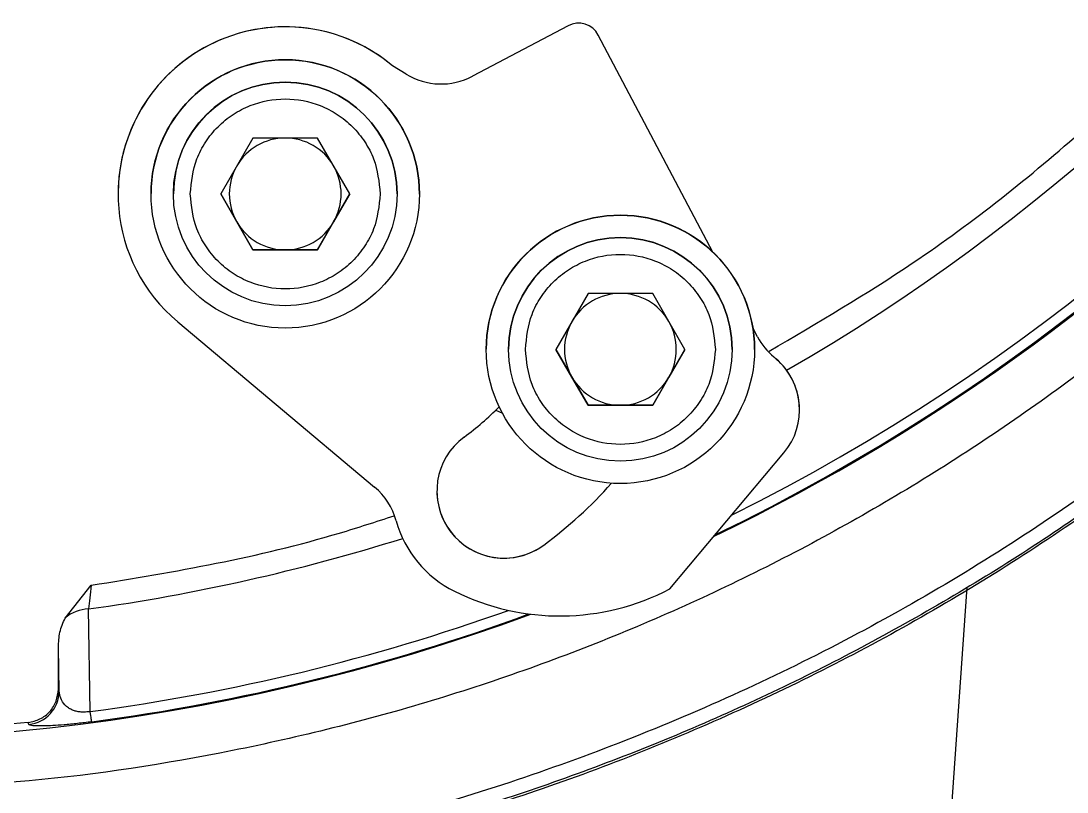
# Model space of a CAD drawing. Header units: millimetres. Extents: x 2085 to 4229, y 754 to 2271.
# Drawn here: x 2739.3 to 2786.09, y 1942.89 to 1977.38 of the extents above; entities that cross this region are included whole.
import ezdxf

# ---------------------------------------------------------------- set-up
doc = ezdxf.new("R2010")
doc.units = ezdxf.units.MM

msp = doc.modelspace()

# ---------------------------------------------------------------- linework, layer by layer
at = {"color": 7, "linetype": 'Continuous', "lineweight": 25}
for p, q in [((2763.774, 1977.169), (2759.494, 1974.91)), ((2763.774, 1977.169), (2759.494, 1974.91)), ((2763.774, 1977.169), (2763.774, 1977.169)), ((2770.253, 1967.036), (2765.125, 1976.752)), ((2765.125, 1976.752), (2765.125, 1976.752)), ((2770.253, 1967.036), (2765.125, 1976.752)), ((2756.529, 1975.004), (2755.928, 1975.371)), ((2755.928, 1975.371), (2755.928, 1975.371)), ((2756.529, 1975.004), (2755.928, 1975.371)), ((2756.529, 1975.004), (2756.529, 1975.004)), ((2759.494, 1974.91), (2759.494, 1974.91)), ((2749.681, 1972.146), (2748.237, 1969.646)), ((2752.567, 1972.146), (2749.681, 1972.146)), ((2754.011, 1969.646), (2752.567, 1972.146)), ((2743.65, 1969.654), (2743.65, 1969.654)), ((2745.124, 1969.652), (2745.124, 1969.652)), ((2746.124, 1969.651), (2746.124, 1969.651)), ((2748.237, 1969.646), (2749.681, 1967.146)), ((2748.959, 1968.396), (2748.237, 1969.646)), ((2752.567, 1967.146), (2754.011, 1969.646)), ((2754.011, 1969.646), (2753.289, 1968.396)), ((2756.124, 1969.641), (2756.124, 1969.641)), ((2757.124, 1969.64), (2757.124, 1969.64)), ((2749.681, 1967.146), (2748.959, 1968.396)), ((2753.289, 1968.396), (2752.567, 1967.146)), ((2749.681, 1967.146), (2752.567, 1967.146)), ((2749.681, 1967.146), (2749.681, 1967.146)), ((2751.124, 1967.146), (2749.681, 1967.146)), ((2752.567, 1967.146), (2751.124, 1967.146)), ((2752.567, 1967.146), (2752.567, 1967.146)), ((2764.669, 1965.194), (2763.226, 1962.694)), ((2767.556, 1965.194), (2764.669, 1965.194)), ((2768.999, 1962.694), (2767.556, 1965.194)), ((2746.32, 1963.921), (2755.122, 1956.535)), ((2772.249, 1963.254), (2772.034, 1963.662)), ((2772.249, 1963.254), (2772.034, 1963.662)), ((2772.249, 1963.254), (2772.249, 1963.254)), ((2760.112, 1962.7), (2760.112, 1962.7)), ((2761.112, 1962.699), (2761.112, 1962.699)), ((2763.226, 1962.694), (2764.669, 1960.194)), ((2763.947, 1961.444), (2763.226, 1962.694)), ((2767.556, 1960.194), (2768.999, 1962.694)), ((2768.999, 1962.694), (2768.277, 1961.444)), ((2771.112, 1962.689), (2771.112, 1962.689)), ((2772.112, 1962.688), (2772.112, 1962.688)), ((2773.052, 1962.291), (2772.974, 1962.356)), ((2772.974, 1962.356), (2772.974, 1962.356)), ((2773.052, 1962.291), (2772.974, 1962.356)), ((2773.052, 1962.291), (2773.052, 1962.291)), ((2764.669, 1960.194), (2763.947, 1961.444)), ((2768.277, 1961.444), (2767.556, 1960.194)), ((2760.54, 1959.972), (2760.838, 1959.834)), ((2764.669, 1960.194), (2767.556, 1960.194)), ((2764.669, 1960.194), (2764.669, 1960.194)), ((2766.112, 1960.194), (2764.669, 1960.194)), ((2767.556, 1960.194), (2766.112, 1960.194)), ((2767.556, 1960.194), (2767.556, 1960.194)), ((2774.124, 1959.989), (2774.124, 1959.989)), ((2768.322, 1951.986), (2773.422, 1958.064)), ((2762.686, 1953.943), (2762.686, 1953.943)), ((2741.279, 1950.68), (2742.453, 1952.146)), ((2780.515, 1936.378), (2781.616, 1952.057)), ((2742.407, 1946.499), (2742.326, 1951.085)), ((2741.011, 1947.408), (2740.979, 1949.373)), ((2740.979, 1947.502), (2740.979, 1949.373)), ((2739.63, 1946.009), (2737.187, 1945.796)), ((2739.662, 1945.918), (2739.63, 1946.009))]:
    msp.add_line(p, q, dxfattribs=at)
at = {"color": 7, "linetype": 'Continuous', "lineweight": 25, "flags": 128}
for points in [[(2741.011, 1947.408), (2740.993, 1947.461), (2740.979, 1947.502)], [(2742.468, 1946.037), (2742.467, 1946.051), (2742.463, 1946.078), (2742.458, 1946.119), (2742.451, 1946.172), (2742.442, 1946.237), (2742.432, 1946.313), (2742.42, 1946.401), (2742.407, 1946.499)]]:
    msp.add_lwpolyline(points, dxfattribs=at)
at = {"color": 7, "linetype": 'Continuous', "lineweight": 25}
for centre, radius in [((2751.124, 1969.646), 6), ((2751.124, 1969.646), 5), ((2766.112, 1962.694), 6), ((2766.112, 1962.694), 5)]:
    msp.add_circle(centre, radius, dxfattribs=at)
for centre, radius, start, end in [((2730.479, 2036.689), 91.48, 295.79271, 180), ((2730.479, 2036.689), 91.48, 180, 290.22656), ((2730.479, 2036.689), 91.441, 295.84596, 351.20762), ((2730.479, 2036.689), 90.976, 296.50811, 351.20762), ((2730.479, 2036.689), 86.42, 299.88973, 350.7957), ((2751.124, 1969.646), 7.474, 50, 230), ((2751.124, 1969.646), 7.474, 50, 179.9388), ((2764.241, 1976.285), 1, 27.8252, 117.8252), ((2764.241, 1976.285), 1, 27.8252, 117.8252), ((2751.124, 1969.646), 6, 359.9388, 179.8775), ((2758.094, 1977.563), 3, 238.5537, 297.8252), ((2758.094, 1977.563), 3, 238.5537, 297.8252), ((2751.124, 1969.646), 5, 359.9997, 179.9388), ((2751.124, 1969.646), 2.5, 89.9997, 149.9997), ((2751.124, 1969.646), 2.5, 29.9997, 89.9997), ((2751.124, 1969.646), 2.5, 149.9997, 209.9997), ((2751.124, 1969.646), 2.5, 329.9997, 29.9997), ((2766.112, 1962.694), 6, 359.9388, 179.8775), ((2751.124, 1969.646), 2.5, 209.9997, 269.9997), ((2751.124, 1969.646), 2.5, 269.9997, 329.9997), ((2766.112, 1962.694), 5, 359.9997, 179.9388), ((2766.112, 1962.694), 2.5, 89.9997, 149.9997), ((2766.112, 1962.694), 2.5, 29.9997, 89.9997), ((2766.112, 1962.694), 2.5, 149.9997, 209.9997), ((2766.112, 1962.694), 2.5, 329.9997, 29.9997), ((2774.902, 1964.654), 3, 207.8252, 230), ((2774.902, 1964.654), 3, 207.8252, 230), ((2771.124, 1959.992), 3, 320, 50), ((2771.124, 1959.992), 3, 359.9388, 50), ((2766.112, 1962.694), 2.5, 209.9997, 269.9997), ((2766.112, 1962.694), 2.5, 269.9997, 329.9997), ((2751.124, 1969.646), 13.5, 306.3628, 315.1303), ((2760.907, 1956.359), 3, 126.3628, 306.3628), ((2753.193, 1954.237), 3, 15.3829, 50), ((2751.124, 1969.646), 19.5, 306.3628, 318.4311), ((2751.124, 1969.646), 19.5, 306.3628, 318.431), ((2760.907, 1956.359), 3, 179.9388, 306.3628), ((2760.907, 1956.359), 5, 195.3829, 243.7074), ((2730.479, 2036.689), 86.42, 277.87924, 287.43853), ((2763.4, 1961.355), 10.583, 243.5885, 297.7159), ((2742.409, 1949.316), 1.772, 92.7061, 129.6354), ((2730.479, 2036.689), 90.976, 277.53416, 289.67251), ((2730.479, 2036.689), 91.441, 277.53416, 290.18053), ((2739.511, 1947.411), 1.5, 275.7884, 359.9113)]:
    msp.add_arc(centre, radius, start, end, dxfattribs=at)
for points in [[(2824.219, 2036.69), (2824.132, 2033.622), (2823.958, 2027.487), (2822.555, 2018.373), (2820.33, 2009.435), (2817.222, 2000.759), (2813.284, 1992.43), (2808.547, 1984.527), (2803.058, 1977.126), (2796.87, 1970.299), (2790.043, 1964.111), (2782.642, 1958.622), (2774.739, 1953.885), (2766.41, 1949.946), (2757.734, 1946.839), (2748.796, 1944.614), (2739.682, 1943.21), (2733.547, 1943.036), (2730.479, 1942.949)], [(2828.153, 2025.9), (2827.629, 2022.249), (2826.58, 2014.945), (2823.461, 2004.302), (2819.253, 1994.059), (2813.898, 1984.358), (2807.493, 1975.319), (2800.112, 1967.057), (2791.849, 1959.676), (2782.81, 1953.271), (2773.109, 1947.916), (2762.866, 1943.708), (2752.223, 1940.588), (2744.92, 1939.54), (2741.268, 1939.016)], [(2827.95, 2019.358), (2827.264, 2016.064), (2825.891, 2009.475), (2822.57, 1999.923), (2818.366, 1990.739), (2813.231, 1982.036), (2807.241, 1973.9), (2800.454, 1966.415), (2792.94, 1959.66), (2784.778, 1953.705), (2776.053, 1948.607), (2766.852, 1944.442), (2757.286, 1941.163), (2750.691, 1939.818), (2747.394, 1939.146)], [(2795.233, 1961.941), (2792.936, 1960.053), (2788.343, 1956.279), (2780.843, 1951.434), (2772.972, 1947.234), (2764.743, 1943.786), (2756.248, 1941.034), (2750.421, 1939.858), (2747.507, 1939.27)]]:
    msp.add_open_spline(points, degree=3, dxfattribs=at)
for points, knots in [([(2772.763, 1962.618), (2774.941, 1963.891), (2779.926, 1966.806), (2786.991, 1972.46), (2793.955, 1979.292), (2800.074, 1986.901), (2805.298, 1995.15), (2809.525, 2003.945), (2812.803, 2013.152), (2814.077, 2019.527), (2814.715, 2022.715)], [0, 0, 0, 0, 0.099849, 0.228442, 0.357035, 0.485628, 0.614221, 0.742814, 0.871407, 1, 1, 1, 1]), ([(2746.874, 1969.646), (2746.931, 1970.181), (2747.018, 1971.003), (2747.548, 1971.993), (2748.097, 1972.673), (2748.778, 1973.225), (2749.767, 1973.738), (2751.124, 1973.999), (2752.481, 1973.738), (2753.471, 1973.225), (2754.151, 1972.673), (2754.7, 1971.993), (2755.23, 1971.003), (2755.317, 1970.181), (2755.374, 1969.646)], [0, 0, 0, 0, 0.119728, 0.18418, 0.25, 0.31582, 0.380272, 0.5, 0.619728, 0.68418, 0.75, 0.81582, 0.880272, 1, 1, 1, 1]), ([(2755.374, 1969.646), (2755.317, 1969.111), (2755.23, 1968.289), (2754.7, 1967.299), (2754.151, 1966.619), (2753.471, 1966.067), (2752.481, 1965.554), (2751.124, 1965.293), (2749.767, 1965.554), (2748.777, 1966.067), (2748.097, 1966.619), (2747.548, 1967.299), (2747.018, 1968.289), (2746.931, 1969.111), (2746.874, 1969.646)], [0, 0, 0, 0, 0.119728, 0.18418, 0.25, 0.31582, 0.380272, 0.5, 0.619728, 0.68418, 0.75, 0.81582, 0.880272, 1, 1, 1, 1]), ([(2761.862, 1962.694), (2761.919, 1963.229), (2762.006, 1964.051), (2762.536, 1965.041), (2763.085, 1965.721), (2763.766, 1966.273), (2764.755, 1966.786), (2766.112, 1967.047), (2767.469, 1966.786), (2768.459, 1966.273), (2769.14, 1965.721), (2769.688, 1965.041), (2770.218, 1964.051), (2770.306, 1963.229), (2770.362, 1962.694)], [0, 0, 0, 0, 0.119728, 0.18418, 0.25, 0.31582, 0.380272, 0.5, 0.619728, 0.68418, 0.75, 0.81582, 0.880272, 1, 1, 1, 1]), ([(2770.362, 1962.694), (2770.306, 1962.159), (2770.218, 1961.337), (2769.688, 1960.347), (2769.14, 1959.667), (2768.459, 1959.115), (2767.469, 1958.602), (2766.112, 1958.341), (2764.755, 1958.602), (2763.766, 1959.115), (2763.085, 1959.667), (2762.536, 1960.347), (2762.006, 1961.337), (2761.919, 1962.159), (2761.862, 1962.694)], [0, 0, 0, 0, 0.119728, 0.18418, 0.25, 0.31582, 0.380272, 0.5, 0.619728, 0.68418, 0.75, 0.81582, 0.880272, 1, 1, 1, 1]), ([(2742.453, 1952.146), (2744.32, 1952.451), (2748.053, 1953.061), (2752.574, 1954.136), (2755.186, 1954.989), (2756, 1955.254)], [0, 0, 0, 0, 0.4077377, 0.8154754, 1, 1, 1, 1]), ([(2742.453, 1952.146), (2742.427, 1951.949), (2742.376, 1951.558), (2742.342, 1951.242), (2742.326, 1951.085)], [0, 0, 0, 0, 0.502434, 1, 1, 1, 1]), ([(2740.979, 1949.373), (2740.99, 1949.6), (2741.013, 1950.054), (2741.191, 1950.471), (2741.279, 1950.68)], [0, 0, 0, 0, 0.501105, 1, 1, 1, 1]), ([(2739.63, 1946.009), (2739.812, 1946.048), (2740.174, 1946.125), (2740.615, 1946.476), (2740.92, 1946.951), (2740.959, 1947.319), (2740.979, 1947.502)], [0, 0, 0, 0, 0.250514, 0.50007, 0.74999, 1, 1, 1, 1]), ([(2742.407, 1946.499), (2742.337, 1946.488), (2742.194, 1946.466), (2741.991, 1946.47), (2741.81, 1946.497), (2741.644, 1946.545), (2741.55, 1946.589), (2741.503, 1946.615), (2741.497, 1946.619), (2741.473, 1946.632), (2741.384, 1946.687), (2741.106, 1946.925), (2741.053, 1947.194), (2741.011, 1947.408)], [0, 0, 0, 0, 0.058872, 0.118076, 0.181704, 0.251258, 0.33051, 0.330822, 0.333623, 0.341737, 0.373322, 0.501634, 1, 1, 1, 1]), ([(2742.468, 1946.037), (2742.255, 1946.01), (2741.814, 1945.955), (2741.224, 1945.901), (2740.712, 1945.866), (2740.199, 1945.847), (2739.764, 1945.857), (2739.697, 1945.897), (2739.662, 1945.918)], [0, 0, 0, 0, 0.1205845, 0.248868, 0.3727771, 0.5012581, 0.7408272, 1, 1, 1, 1])]:
    msp.add_open_spline(points, degree=3, knots=knots, dxfattribs=at)

doc.saveas('drawing.dxf')
